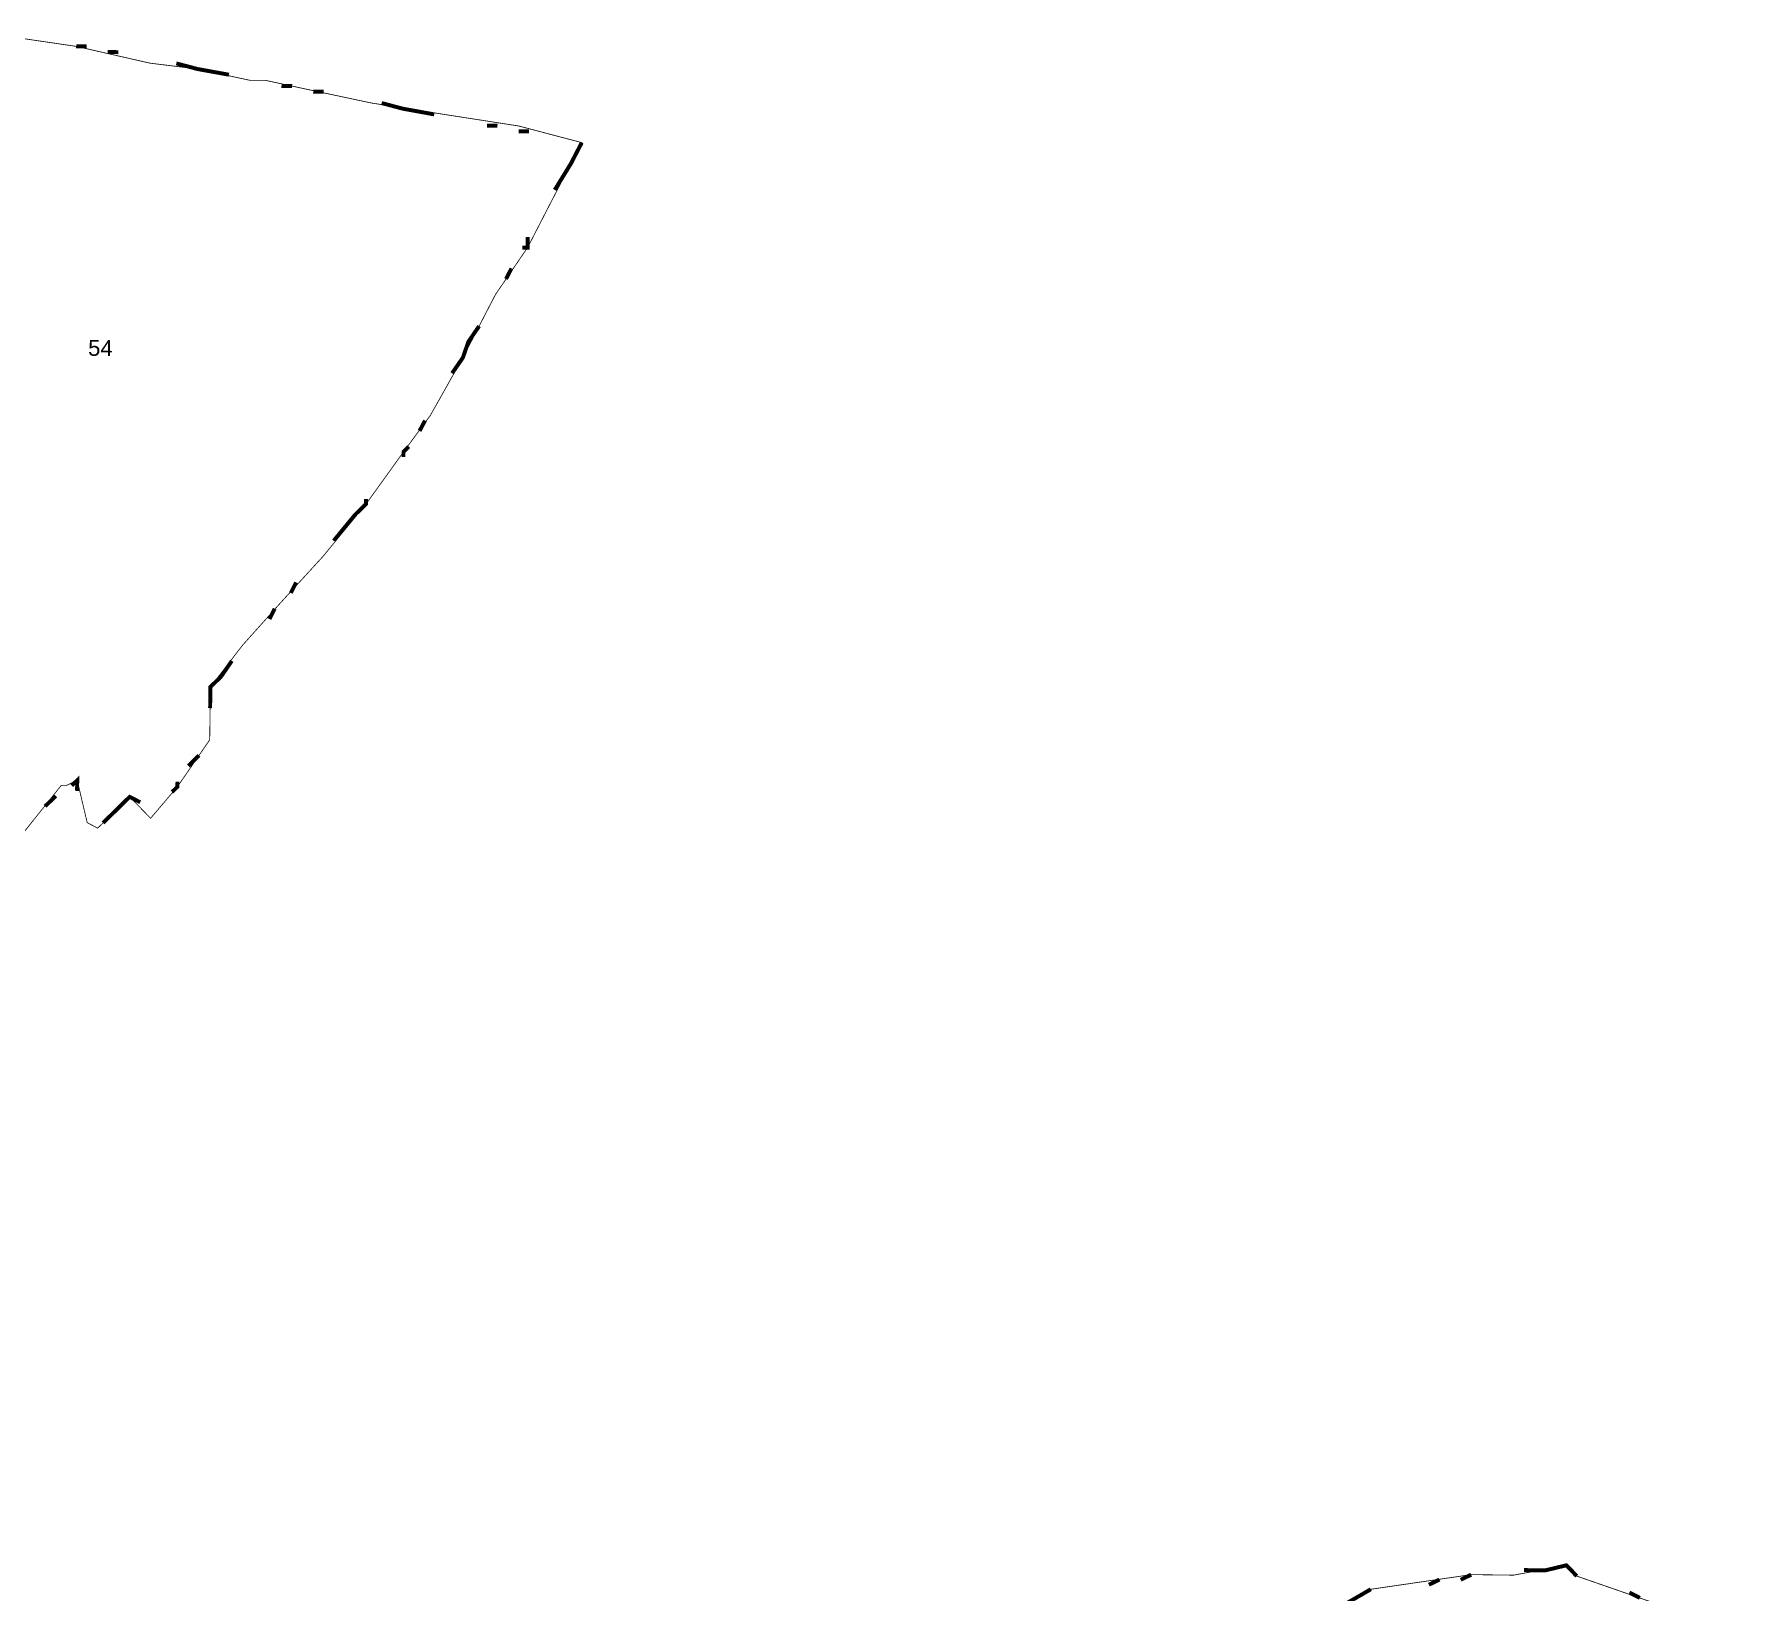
# Model space of a CAD drawing. Header units: metres. Extents: x 259278 to 277237, y 2171369 to 2185379.
# Drawn here: x 275905 to 277194, y 2179440 to 2180609 of the extents above; entities that cross this region are included whole.
import ezdxf

# ---------------------------------------------------------------- set-up
doc = ezdxf.new("R2010")
doc.units = ezdxf.units.M
doc.header["$MEASUREMENT"] = 0
for name, color, linetype in [('SURVEY NO.', 7, 'Continuous'), ('SURVEY PLOT BOUNDARY', 35, 'Continuous'), ('VILLAGE BOUNDARY', 212, 'Continuous')]:
    doc.layers.add(name, color=color, linetype=linetype)
doc.styles.add('PDF Arial', font='arial.ttf')

msp = doc.modelspace()

# ---------------------------------------------------------------- linework, layer by layer
at = {"layer": 'SURVEY PLOT BOUNDARY', "lineweight": 18, "const_width": 0.595}
for points in [[(275876.7, 2180609), (275936.1, 2180600.3), (275991.4, 2180587.7), (276027.1, 2180583.3), (276066.6, 2180574.8), (276078.5, 2180574.7), (276118, 2180566.2), (276137.8, 2180562), (276157.6, 2180557.8), (276213, 2180549.1), (276268.4, 2180540.5), (276315.8, 2180528), (276295.4, 2180488.6), (276275.1, 2180449.2), (276250.9, 2180413.8), (276226.5, 2180366.5), (276202.1, 2180323.2), (276181.9, 2180295.7), (276153.7, 2180256.5), (276121.4, 2180217.2), (276089.2, 2180182), (276061.1, 2180150.6), (276036.9, 2180119.2), (276036.4, 2180079.5), (276012.1, 2180044.2), (275992, 2180020.6), (275976.3, 2180036.7), (275956.3, 2180017.1), (275952.2, 2180013.2), (275944.4, 2180017.3), (275936.9, 2180049.1), (275928.9, 2180045.3), (275924.9, 2180045.3), (275896.7, 2180010)], [(276844.3, 2179402.8), (276908.3, 2179441.6), (276983.7, 2179452.6), (277015.5, 2179452.2), (277055.2, 2179459.6), (277063, 2179451.5), (277193.3, 2179406.2)]]:
    msp.add_lwpolyline(points, dxfattribs=at)
at = {"layer": 'VILLAGE BOUNDARY', "const_width": 2.97}
for points in [[(275936.1, 2180600.3), (275944, 2180600.2)], [(275959.8, 2180596.1), (275967.8, 2180595.9)], [(276011.3, 2180587.5), (276027.1, 2180583.3), (276050.8, 2180579)], [(276090.3, 2180570.6), (276098.3, 2180570.5)], [(276114.1, 2180566.3), (276118, 2180566.2), (276122, 2180566.2)], [(276165.5, 2180557.7), (276181.3, 2180553.5), (276205, 2180549.2)], [(276244.6, 2180540.8), (276252.5, 2180540.7)], [(276268.3, 2180536.5), (276276.2, 2180536.4)], [(276315.8, 2180528), (276307.6, 2180512.2), (276295.5, 2180492.5)], [(276275.2, 2180457.1), (276275.1, 2180449.2), (276271.1, 2180449.2)], [(276263, 2180433.5), (276258.9, 2180425.6)], [(276238.7, 2180390.2), (276230.6, 2180378.4), (276226.5, 2180366.5), (276218.4, 2180354.8)], [(276198.1, 2180319.3), (276194, 2180311.5)], [(276185.9, 2180299.7), (276181.9, 2180295.7), (276181.9, 2180291.8)], [(276153.7, 2180260.4), (276153.7, 2180256.5), (276145.6, 2180248.6), (276129.5, 2180229)], [(276101.3, 2180197.7), (276097.3, 2180189.8)], [(276085.2, 2180178), (276081.2, 2180170.2)], [(276053, 2180138.8), (276044.9, 2180127), (276036.9, 2180119.2), (276036.7, 2180103.3)], [(276028.3, 2180067.8), (276020.3, 2180059.9)], [(275936.8, 2180041.2), (275936.9, 2180049.1), (275932.8, 2180045.2)], [(276012.2, 2180048.1), (276012.1, 2180044.2), (276008.1, 2180040.3)], [(275920.8, 2180037.4), (275912.8, 2180029.6)], [(275984.2, 2180032.6), (275976.3, 2180036.7), (275972.3, 2180032.8), (275956.3, 2180017.1)], [(277023.4, 2179456), (277039.3, 2179455.8), (277055.2, 2179459.6), (277063, 2179451.5)], [(276872.3, 2179422.3), (276876.3, 2179422.2), (276888.3, 2179430), (276908.3, 2179441.6)], [(276951.9, 2179445), (276959.9, 2179448.9)], [(276975.8, 2179448.7), (276983.7, 2179452.6)], [(277102.5, 2179439.1), (277110.4, 2179435.1)]]:
    msp.add_lwpolyline(points, dxfattribs=at)

# ---------------------------------------------------------------- texts
at = {"layer": 'SURVEY NO.', "insert": (275945, 2180367.8), "char_height": 11.89, "attachment_point": 7, "rotation": 359.2544, "style": 'PDF Arial'}
msp.add_mtext('54', dxfattribs=at)

doc.saveas('drawing.dxf')
